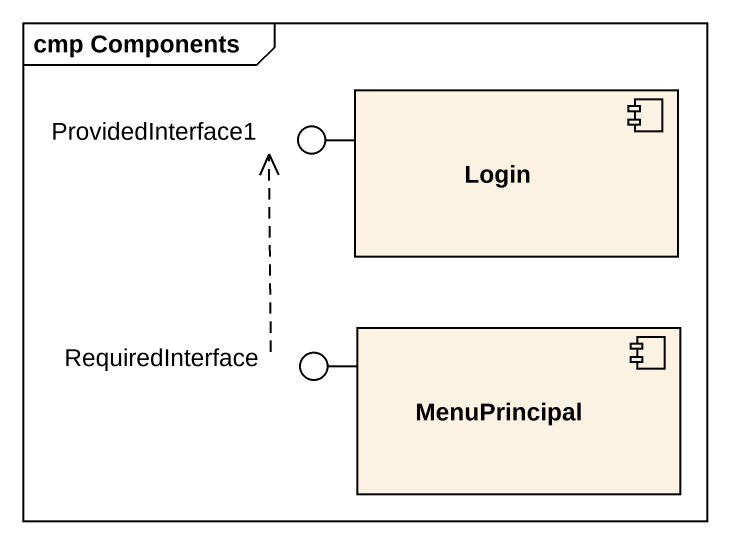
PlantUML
@startuml
mainframe cmp Components
() ProvidedInterface1
component Login
component MenuPrincipal
() RequiredInterface
Login -left- ProvidedInterface1
MenuPrincipal -left- RequiredInterface
RequiredInterface .up.> ProvidedInterface1
@enduml
